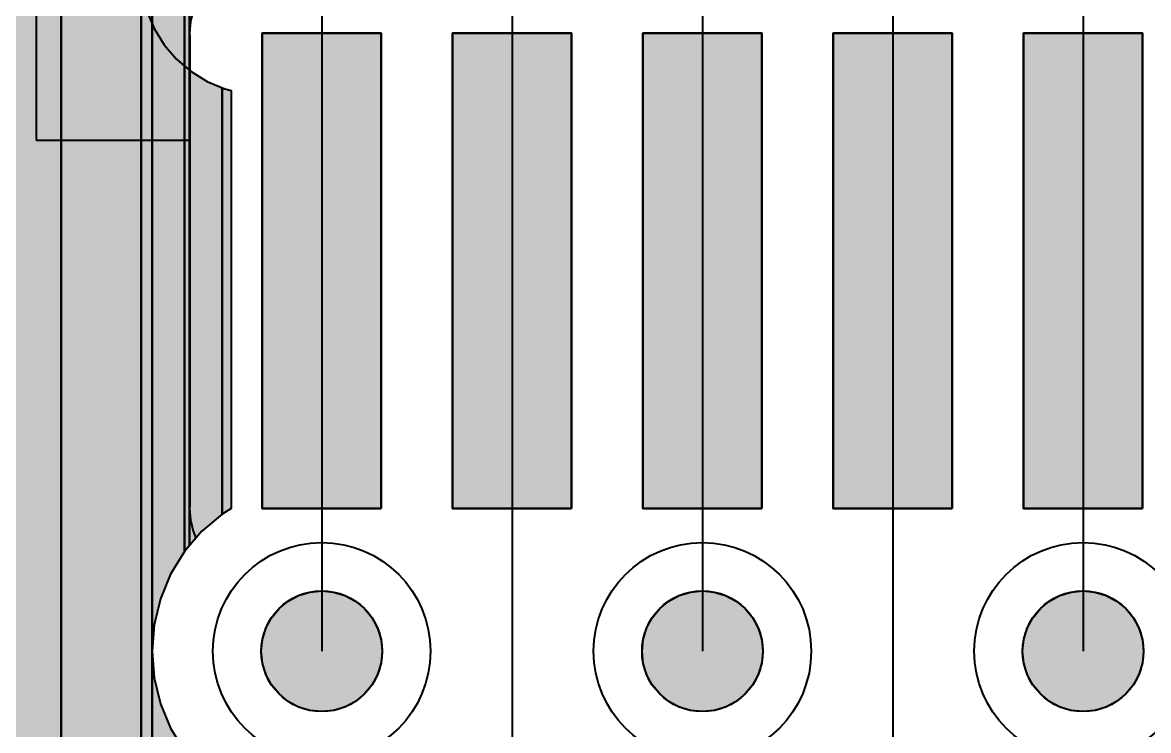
# Model space of a CAD drawing. Header units: millimetres. Extents: x 3.5 to 53, y 2.8 to 30.3.
# Drawn here: x 21.363 to 26.095, y 6.594 to 9.572 of the extents above; entities that cross this region are included whole.
import ezdxf

# ---------------------------------------------------------------- set-up
doc = ezdxf.new("R2010")
doc.units = ezdxf.units.MM
for name, color, linetype in [('bottom_copper', 7, 'Continuous'), ('bottom_silk', 7, 'Continuous'), ('drill_plated', 7, 'Continuous'), ('top_copper', 7, 'Continuous')]:
    doc.layers.add(name, color=color, linetype=linetype)

# ---------------------------------------------------------------- blocks, each defined once
blk = doc.blocks.new('Block7000')
at = {"layer": 'bottom_copper', "lineweight": 40}
for points in [[(6.5866, 0), (6.2041, 0), (6.2041, 9.0319), (6.2119, 9.041), (6.5866, 9.041), (6.5866, 0)], [(6.7229, 3.6193), (6.6644, 3.5239), (6.6215, 3.4205), (6.5954, 3.3116), (6.5866, 3.2), (6.5866, 9.041), (6.7229, 9.041), (6.7229, 3.6193)], [(6.7443, 3.6444), (6.7229, 3.6193), (6.7229, 9.041), (6.7443, 9.041), (6.7443, 3.6444)], [(6.2041, 0), (5.9845, 0), (5.9845, 8.8973), (6.0645, 8.9304), (6.1383, 8.9757), (6.2041, 9.0319), (6.2041, 0)], [(6.8703, 6.0473), (6.8338, 6.0162), (6.8027, 5.9798), (6.7776, 5.9388), (6.7592, 5.8945), (6.748, 5.8478), (6.7443, 5.8), (6.7443, 8.1), (6.748, 8.0522), (6.7592, 8.0055), (6.7776, 7.9612), (6.8026, 7.9205), (6.8338, 7.8838), (6.8703, 7.8527), (6.8703, 6.0473)], [(6.7452, 3.8119), (6.7443, 3.8), (6.7443, 5.8), (6.7452, 5.788), (6.7452, 3.8119)], [(6.7443, 3.6444), (6.7443, 3.8), (6.748, 3.7522), (6.7592, 3.7055), (6.7714, 3.6762), (6.7443, 3.6444)], [(6.7229, 0), (6.5866, 0), (6.5866, 3.2), (6.5954, 3.0884), (6.6215, 2.9795), (6.6644, 2.8761), (6.7229, 2.7807), (6.7229, 0)]]:
    blk.add_hatch(color=7, dxfattribs=at).paths.add_polyline_path(points, flags=0)
at = {"layer": 'bottom_copper', "color": 7, "lineweight": 40}
for points in [[(6.5866, 0), (6.2041, 0), (6.2041, 9.0319), (6.2119, 9.041), (6.5866, 9.041), (6.5866, 0)], [(6.7229, 3.6193), (6.6644, 3.5239), (6.6215, 3.4205), (6.5954, 3.3116), (6.5866, 3.2), (6.5866, 9.041), (6.7229, 9.041), (6.7229, 3.6193)], [(6.7443, 3.6444), (6.7229, 3.6193), (6.7229, 9.041), (6.7443, 9.041), (6.7443, 3.6444)], [(6.2041, 0), (5.9845, 0), (5.9845, 8.8973), (6.0645, 8.9304), (6.1383, 8.9757), (6.2041, 9.0319), (6.2041, 0)], [(6.8703, 6.0473), (6.8338, 6.0162), (6.8027, 5.9798), (6.7776, 5.9388), (6.7592, 5.8945), (6.748, 5.8478), (6.7443, 5.8), (6.7443, 8.1), (6.748, 8.0522), (6.7592, 8.0055), (6.7776, 7.9612), (6.8026, 7.9205), (6.8338, 7.8838), (6.8703, 7.8527), (6.8703, 6.0473)], [(6.7452, 3.8119), (6.7443, 3.8), (6.7443, 5.8), (6.7452, 5.788), (6.7452, 3.8119)], [(6.7443, 3.6444), (6.7443, 3.8), (6.748, 3.7522), (6.7592, 3.7055), (6.7714, 3.6762), (6.7443, 3.6444)], [(6.7229, 0), (6.5866, 0), (6.5866, 3.2), (6.5954, 3.0884), (6.6215, 2.9795), (6.6644, 2.8761), (6.7229, 2.7807), (6.7229, 0)]]:
    blk.add_lwpolyline(points, close=True, dxfattribs=at)
blk = doc.blocks.new('Block19332')
at = {"layer": 'top_copper', "lineweight": 40}
for points in [[(6.5404, 0), (0, 0), (0, 26), (6.5404, 26), (6.5404, 0)], [(6.5866, 0), (6.5404, 0), (6.5404, 6.05), (6.5467, 5.9703), (6.5654, 5.8925), (6.5866, 5.8414), (6.5866, 0)], [(6.7229, 3.6193), (6.6644, 3.5239), (6.6215, 3.4205), (6.5954, 3.3116), (6.5866, 3.2), (6.5866, 5.8414), (6.596, 5.8187), (6.6378, 5.7505), (6.6897, 5.6897), (6.7229, 5.6614), (6.7229, 3.6193)], [(6.8807, 3.7771), (6.7956, 3.7044), (6.7229, 3.6193), (6.7229, 5.6614), (6.7505, 5.6378), (6.8187, 5.596), (6.8807, 5.5703), (6.8807, 3.7771)], [(6.919, 3.8006), (6.8807, 3.7771), (6.8807, 5.5703), (6.8925, 5.5654), (6.919, 5.559), (6.919, 3.8006)], [(6.7229, 0), (6.5866, 0), (6.5866, 3.2), (6.5954, 3.0884), (6.6215, 2.9795), (6.6644, 2.8761), (6.7229, 2.7807), (6.7229, 0)]]:
    blk.add_hatch(color=7, dxfattribs=at).paths.add_polyline_path(points, flags=0)
at = {"layer": 'top_copper', "color": 7, "lineweight": 40}
for points in [[(6.5404, 0), (0, 0), (0, 26), (6.5404, 26), (6.5404, 0)], [(6.5866, 0), (6.5404, 0), (6.5404, 6.05), (6.5467, 5.9703), (6.5654, 5.8925), (6.5866, 5.8414), (6.5866, 0)], [(6.7229, 3.6193), (6.6644, 3.5239), (6.6215, 3.4205), (6.5954, 3.3116), (6.5866, 3.2), (6.5866, 5.8414), (6.596, 5.8187), (6.6378, 5.7505), (6.6897, 5.6897), (6.7229, 5.6614), (6.7229, 3.6193)], [(6.8807, 3.7771), (6.7956, 3.7044), (6.7229, 3.6193), (6.7229, 5.6614), (6.7505, 5.6378), (6.8187, 5.596), (6.8807, 5.5703), (6.8807, 3.7771)], [(6.919, 3.8006), (6.8807, 3.7771), (6.8807, 5.5703), (6.8925, 5.5654), (6.919, 5.559), (6.919, 3.8006)], [(6.7229, 0), (6.5866, 0), (6.5866, 3.2), (6.5954, 3.0884), (6.6215, 2.9795), (6.6644, 2.8761), (6.7229, 2.7807), (6.7229, 0)]]:
    blk.add_lwpolyline(points, close=True, dxfattribs=at)

msp = doc.modelspace()

# ---------------------------------------------------------------- hatches: boundary and pattern name
at = {"layer": 'bottom_copper', "lineweight": 40}
for points in [[(22.8703, 7.5271), (22.3703, 7.5271), (22.3703, 9.5271), (22.8703, 9.5271), (22.8703, 7.5271)], [(23.6703, 7.5271), (23.1703, 7.5271), (23.1703, 9.5271), (23.6703, 9.5271), (23.6703, 7.5271)], [(24.4703, 7.5271), (23.9703, 7.5271), (23.9703, 9.5271), (24.4703, 9.5271), (24.4703, 7.5271)], [(25.2703, 7.5271), (24.7703, 7.5271), (24.7703, 9.5271), (25.2703, 9.5271), (25.2703, 7.5271)], [(26.0703, 7.5271), (25.5703, 7.5271), (25.5703, 9.5271), (26.0703, 9.5271), (26.0703, 7.5271)], [(22.8694, 6.8775), (22.855, 6.8299), (22.8315, 6.786), (22.7999, 6.7475), (22.7614, 6.7159), (22.7175, 6.6924), (22.6699, 6.678), (22.6203, 6.6731), (22.5707, 6.678), (22.5231, 6.6924), (22.4792, 6.7159), (22.4407, 6.7475), (22.4091, 6.786), (22.3856, 6.8299), (22.3712, 6.8775), (22.3663, 6.9271), (22.3712, 6.9767), (22.3856, 7.0243), (22.4091, 7.0682), (22.4407, 7.1067), (22.4792, 7.1383), (22.5231, 7.1618), (22.5707, 7.1762), (22.6203, 7.1811), (22.6699, 7.1762), (22.7175, 7.1618), (22.7614, 7.1383), (22.7999, 7.1067), (22.8315, 7.0682), (22.855, 7.0243), (22.8694, 6.9767), (22.8743, 6.9271), (22.8694, 6.8775)], [(24.4694, 6.8775), (24.455, 6.8299), (24.4315, 6.786), (24.3999, 6.7475), (24.3614, 6.7159), (24.3175, 6.6924), (24.2699, 6.678), (24.2203, 6.6731), (24.1707, 6.678), (24.1231, 6.6924), (24.0792, 6.7159), (24.0407, 6.7475), (24.0091, 6.786), (23.9856, 6.8299), (23.9712, 6.8775), (23.9663, 6.9271), (23.9712, 6.9767), (23.9856, 7.0243), (24.0091, 7.0682), (24.0407, 7.1067), (24.0792, 7.1383), (24.1231, 7.1618), (24.1707, 7.1762), (24.2203, 7.1811), (24.2699, 7.1762), (24.3175, 7.1618), (24.3614, 7.1383), (24.3999, 7.1067), (24.4315, 7.0682), (24.455, 7.0243), (24.4694, 6.9767), (24.4743, 6.9271), (24.4694, 6.8775)], [(26.0693, 6.8775), (26.0549, 6.8299), (26.0314, 6.786), (25.9998, 6.7475), (25.9613, 6.7159), (25.9174, 6.6924), (25.8698, 6.678), (25.8202, 6.6731), (25.7706, 6.678), (25.723, 6.6924), (25.6791, 6.7159), (25.6406, 6.7475), (25.609, 6.786), (25.5855, 6.8299), (25.5711, 6.8775), (25.5662, 6.9271), (25.5711, 6.9767), (25.5855, 7.0243), (25.609, 7.0682), (25.6406, 7.1067), (25.6791, 7.1383), (25.723, 7.1618), (25.7706, 7.1762), (25.8202, 7.1811), (25.8698, 7.1762), (25.9174, 7.1618), (25.9613, 7.1383), (25.9998, 7.1067), (26.0314, 7.0682), (26.0549, 7.0243), (26.0693, 6.9767), (26.0742, 6.9271), (26.0693, 6.8775)]]:
    msp.add_hatch(color=7, dxfattribs=at).paths.add_polyline_path(points, flags=0)
at = {"layer": 'drill_plated', "lineweight": 40}
for points in [[(22.8694, 6.8775), (22.855, 6.8299), (22.8315, 6.786), (22.7999, 6.7475), (22.7614, 6.7159), (22.7175, 6.6924), (22.6699, 6.678), (22.6203, 6.6731), (22.5707, 6.678), (22.5231, 6.6924), (22.4792, 6.7159), (22.4407, 6.7475), (22.4091, 6.786), (22.3856, 6.8299), (22.3712, 6.8775), (22.3663, 6.9271), (22.3712, 6.9767), (22.3856, 7.0243), (22.4091, 7.0682), (22.4407, 7.1067), (22.4792, 7.1383), (22.5231, 7.1618), (22.5707, 7.1762), (22.6203, 7.1811), (22.6699, 7.1762), (22.7175, 7.1618), (22.7614, 7.1383), (22.7999, 7.1067), (22.8315, 7.0682), (22.855, 7.0243), (22.8694, 6.9767), (22.8743, 6.9271), (22.8694, 6.8775)], [(24.4694, 6.8775), (24.455, 6.8299), (24.4315, 6.786), (24.3999, 6.7475), (24.3614, 6.7159), (24.3175, 6.6924), (24.2699, 6.678), (24.2203, 6.6731), (24.1707, 6.678), (24.1231, 6.6924), (24.0792, 6.7159), (24.0407, 6.7475), (24.0091, 6.786), (23.9856, 6.8299), (23.9712, 6.8775), (23.9663, 6.9271), (23.9712, 6.9767), (23.9856, 7.0243), (24.0091, 7.0682), (24.0407, 7.1067), (24.0792, 7.1383), (24.1231, 7.1618), (24.1707, 7.1762), (24.2203, 7.1811), (24.2699, 7.1762), (24.3175, 7.1618), (24.3614, 7.1383), (24.3999, 7.1067), (24.4315, 7.0682), (24.455, 7.0243), (24.4694, 6.9767), (24.4743, 6.9271), (24.4694, 6.8775)], [(26.0693, 6.8775), (26.0549, 6.8299), (26.0314, 6.786), (25.9998, 6.7475), (25.9613, 6.7159), (25.9174, 6.6924), (25.8698, 6.678), (25.8202, 6.6731), (25.7706, 6.678), (25.723, 6.6924), (25.6791, 6.7159), (25.6406, 6.7475), (25.609, 6.786), (25.5855, 6.8299), (25.5711, 6.8775), (25.5662, 6.9271), (25.5711, 6.9767), (25.5855, 7.0243), (25.609, 7.0682), (25.6406, 7.1067), (25.6791, 7.1383), (25.723, 7.1618), (25.7706, 7.1762), (25.8202, 7.1811), (25.8698, 7.1762), (25.9174, 7.1618), (25.9613, 7.1383), (25.9998, 7.1067), (26.0314, 7.0682), (26.0549, 7.0243), (26.0693, 6.9767), (26.0742, 6.9271), (26.0693, 6.8775)]]:
    msp.add_hatch(color=7, dxfattribs=at).paths.add_polyline_path(points, flags=0)
at = {"layer": 'top_copper', "lineweight": 40}
for points in [[(22.8694, 6.8775), (22.855, 6.8299), (22.8315, 6.786), (22.7999, 6.7475), (22.7614, 6.7159), (22.7175, 6.6924), (22.6699, 6.678), (22.6203, 6.6731), (22.5707, 6.678), (22.5231, 6.6924), (22.4792, 6.7159), (22.4407, 6.7475), (22.4091, 6.786), (22.3856, 6.8299), (22.3712, 6.8775), (22.3663, 6.9271), (22.3712, 6.9767), (22.3856, 7.0243), (22.4091, 7.0682), (22.4407, 7.1067), (22.4792, 7.1383), (22.5231, 7.1618), (22.5707, 7.1762), (22.6203, 7.1811), (22.6699, 7.1762), (22.7175, 7.1618), (22.7614, 7.1383), (22.7999, 7.1067), (22.8315, 7.0682), (22.855, 7.0243), (22.8694, 6.9767), (22.8743, 6.9271), (22.8694, 6.8775)], [(24.4694, 6.8775), (24.455, 6.8299), (24.4315, 6.786), (24.3999, 6.7475), (24.3614, 6.7159), (24.3175, 6.6924), (24.2699, 6.678), (24.2203, 6.6731), (24.1707, 6.678), (24.1231, 6.6924), (24.0792, 6.7159), (24.0407, 6.7475), (24.0091, 6.786), (23.9856, 6.8299), (23.9712, 6.8775), (23.9663, 6.9271), (23.9712, 6.9767), (23.9856, 7.0243), (24.0091, 7.0682), (24.0407, 7.1067), (24.0792, 7.1383), (24.1231, 7.1618), (24.1707, 7.1762), (24.2203, 7.1811), (24.2699, 7.1762), (24.3175, 7.1618), (24.3614, 7.1383), (24.3999, 7.1067), (24.4315, 7.0682), (24.455, 7.0243), (24.4694, 6.9767), (24.4743, 6.9271), (24.4694, 6.8775)], [(26.0693, 6.8775), (26.0549, 6.8299), (26.0314, 6.786), (25.9998, 6.7475), (25.9613, 6.7159), (25.9174, 6.6924), (25.8698, 6.678), (25.8202, 6.6731), (25.7706, 6.678), (25.723, 6.6924), (25.6791, 6.7159), (25.6406, 6.7475), (25.609, 6.786), (25.5855, 6.8299), (25.5711, 6.8775), (25.5662, 6.9271), (25.5711, 6.9767), (25.5855, 7.0243), (25.609, 7.0682), (25.6406, 7.1067), (25.6791, 7.1383), (25.723, 7.1618), (25.7706, 7.1762), (25.8202, 7.1811), (25.8698, 7.1762), (25.9174, 7.1618), (25.9613, 7.1383), (25.9998, 7.1067), (26.0314, 7.0682), (26.0549, 7.0243), (26.0693, 6.9767), (26.0742, 6.9271), (26.0693, 6.8775)]]:
    msp.add_hatch(color=7, dxfattribs=at).paths.add_polyline_path(points, flags=0)

# ---------------------------------------------------------------- linework, layer by layer
at = {"layer": 'bottom_copper', "color": 7, "lineweight": 40}
for p, q in [((22.0683, 9.5749), (22.0646, 9.5271)), ((22.0646, 9.5271), (22.0655, 9.5151)), ((22.0655, 9.5151), (22.0655, 7.539)), ((22.8703, 9.5271), (22.3703, 9.5271)), ((22.3703, 9.5271), (22.3703, 7.5271)), ((22.8703, 7.5271), (22.8703, 9.5271)), ((23.6703, 9.5271), (23.1703, 9.5271)), ((23.1703, 9.5271), (23.1703, 7.5271)), ((23.6703, 7.5271), (23.6703, 9.5271)), ((24.4703, 9.5271), (23.9703, 9.5271)), ((23.9703, 9.5271), (23.9703, 7.5271)), ((24.4703, 7.5271), (24.4703, 9.5271)), ((25.2703, 9.5271), (24.7703, 9.5271)), ((24.7703, 9.5271), (24.7703, 7.5271)), ((25.2703, 7.5271), (25.2703, 9.5271)), ((26.0703, 9.5271), (25.5703, 9.5271)), ((25.5703, 9.5271), (25.5703, 7.5271)), ((26.0703, 7.5271), (26.0703, 9.5271)), ((22.6203, 8.527), (22.6203, 6.9271)), ((23.4203, 8.527), (23.4203, 6.1271)), ((24.2203, 8.527), (24.2203, 6.9271)), ((25.0203, 8.527), (25.0203, 6.1271)), ((25.8202, 8.527), (25.8202, 6.9271)), ((22.0655, 7.539), (22.0646, 7.5271)), ((22.0646, 7.5271), (22.0683, 7.4793)), ((22.3703, 7.5271), (22.8703, 7.5271)), ((23.1703, 7.5271), (23.6703, 7.5271)), ((23.9703, 7.5271), (24.4703, 7.5271)), ((24.7703, 7.5271), (25.2703, 7.5271)), ((25.5703, 7.5271), (26.0703, 7.5271)), ((22.0683, 7.4793), (22.0795, 7.4326)), ((22.0795, 7.4326), (22.0917, 7.4033)), ((22.0917, 7.4033), (22.0432, 7.3464)), ((22.0432, 7.3464), (21.9847, 7.251)), ((21.9847, 7.251), (21.9418, 7.1476)), ((21.9418, 7.1476), (21.9157, 7.0387)), ((21.9157, 7.0387), (21.9069, 6.9271)), ((21.9069, 6.9271), (21.9157, 6.8155)), ((21.9157, 6.8155), (21.9418, 6.7066)), ((21.9418, 6.7066), (21.9847, 6.6032)), ((21.9847, 6.6032), (22.0432, 6.5078))]:
    msp.add_line(p, q, dxfattribs=at)
for points in [[(22.8703, 7.5271), (22.3703, 7.5271), (22.3703, 9.5271), (22.8703, 9.5271), (22.8703, 7.5271)], [(23.6703, 7.5271), (23.1703, 7.5271), (23.1703, 9.5271), (23.6703, 9.5271), (23.6703, 7.5271)], [(24.4703, 7.5271), (23.9703, 7.5271), (23.9703, 9.5271), (24.4703, 9.5271), (24.4703, 7.5271)], [(25.2703, 7.5271), (24.7703, 7.5271), (24.7703, 9.5271), (25.2703, 9.5271), (25.2703, 7.5271)], [(26.0703, 7.5271), (25.5703, 7.5271), (25.5703, 9.5271), (26.0703, 9.5271), (26.0703, 7.5271)], [(22.8694, 6.8775), (22.855, 6.8299), (22.8315, 6.786), (22.7999, 6.7475), (22.7614, 6.7159), (22.7175, 6.6924), (22.6699, 6.678), (22.6203, 6.6731), (22.5707, 6.678), (22.5231, 6.6924), (22.4792, 6.7159), (22.4407, 6.7475), (22.4091, 6.786), (22.3856, 6.8299), (22.3712, 6.8775), (22.3663, 6.9271), (22.3712, 6.9767), (22.3856, 7.0243), (22.4091, 7.0682), (22.4407, 7.1067), (22.4792, 7.1383), (22.5231, 7.1618), (22.5707, 7.1762), (22.6203, 7.1811), (22.6699, 7.1762), (22.7175, 7.1618), (22.7614, 7.1383), (22.7999, 7.1067), (22.8315, 7.0682), (22.855, 7.0243), (22.8694, 6.9767), (22.8743, 6.9271), (22.8694, 6.8775)], [(24.4694, 6.8775), (24.455, 6.8299), (24.4315, 6.786), (24.3999, 6.7475), (24.3614, 6.7159), (24.3175, 6.6924), (24.2699, 6.678), (24.2203, 6.6731), (24.1707, 6.678), (24.1231, 6.6924), (24.0792, 6.7159), (24.0407, 6.7475), (24.0091, 6.786), (23.9856, 6.8299), (23.9712, 6.8775), (23.9663, 6.9271), (23.9712, 6.9767), (23.9856, 7.0243), (24.0091, 7.0682), (24.0407, 7.1067), (24.0792, 7.1383), (24.1231, 7.1618), (24.1707, 7.1762), (24.2203, 7.1811), (24.2699, 7.1762), (24.3175, 7.1618), (24.3614, 7.1383), (24.3999, 7.1067), (24.4315, 7.0682), (24.455, 7.0243), (24.4694, 6.9767), (24.4743, 6.9271), (24.4694, 6.8775)], [(26.0693, 6.8775), (26.0549, 6.8299), (26.0314, 6.786), (25.9998, 6.7475), (25.9613, 6.7159), (25.9174, 6.6924), (25.8698, 6.678), (25.8202, 6.6731), (25.7706, 6.678), (25.723, 6.6924), (25.6791, 6.7159), (25.6406, 6.7475), (25.609, 6.786), (25.5855, 6.8299), (25.5711, 6.8775), (25.5662, 6.9271), (25.5711, 6.9767), (25.5855, 7.0243), (25.609, 7.0682), (25.6406, 7.1067), (25.6791, 7.1383), (25.723, 7.1618), (25.7706, 7.1762), (25.8202, 7.1811), (25.8698, 7.1762), (25.9174, 7.1618), (25.9613, 7.1383), (25.9998, 7.1067), (26.0314, 7.0682), (26.0549, 7.0243), (26.0693, 6.9767), (26.0742, 6.9271), (26.0693, 6.8775)]]:
    msp.add_lwpolyline(points, close=True, dxfattribs=at)
for centre, major_axis in [((22.6203, 6.9271), (0.4572, 0)), ((24.2203, 6.9271), (0.4572, 0)), ((25.8202, 6.9271), (0.4572, 0)), ((22.6203, 6.9271), (0.254, 0)), ((24.2203, 6.9271), (0.254, 0)), ((25.8202, 6.9271), (0.254, 0))]:
    msp.add_ellipse(centre, major_axis=major_axis, ratio=1, dxfattribs=at)
at = {"layer": 'bottom_silk', "color": 7, "lineweight": 40}
for p, q in [((21.4203, 12.2771), (21.4203, 9.0771)), ((21.4203, 9.0771), (22.0703, 9.0771))]:
    msp.add_line(p, q, dxfattribs=at)
at = {"layer": 'drill_plated', "color": 7, "lineweight": 40}
for points in [[(22.8694, 6.8775), (22.855, 6.8299), (22.8315, 6.786), (22.7999, 6.7475), (22.7614, 6.7159), (22.7175, 6.6924), (22.6699, 6.678), (22.6203, 6.6731), (22.5707, 6.678), (22.5231, 6.6924), (22.4792, 6.7159), (22.4407, 6.7475), (22.4091, 6.786), (22.3856, 6.8299), (22.3712, 6.8775), (22.3663, 6.9271), (22.3712, 6.9767), (22.3856, 7.0243), (22.4091, 7.0682), (22.4407, 7.1067), (22.4792, 7.1383), (22.5231, 7.1618), (22.5707, 7.1762), (22.6203, 7.1811), (22.6699, 7.1762), (22.7175, 7.1618), (22.7614, 7.1383), (22.7999, 7.1067), (22.8315, 7.0682), (22.855, 7.0243), (22.8694, 6.9767), (22.8743, 6.9271), (22.8694, 6.8775)], [(24.4694, 6.8775), (24.455, 6.8299), (24.4315, 6.786), (24.3999, 6.7475), (24.3614, 6.7159), (24.3175, 6.6924), (24.2699, 6.678), (24.2203, 6.6731), (24.1707, 6.678), (24.1231, 6.6924), (24.0792, 6.7159), (24.0407, 6.7475), (24.0091, 6.786), (23.9856, 6.8299), (23.9712, 6.8775), (23.9663, 6.9271), (23.9712, 6.9767), (23.9856, 7.0243), (24.0091, 7.0682), (24.0407, 7.1067), (24.0792, 7.1383), (24.1231, 7.1618), (24.1707, 7.1762), (24.2203, 7.1811), (24.2699, 7.1762), (24.3175, 7.1618), (24.3614, 7.1383), (24.3999, 7.1067), (24.4315, 7.0682), (24.455, 7.0243), (24.4694, 6.9767), (24.4743, 6.9271), (24.4694, 6.8775)], [(26.0693, 6.8775), (26.0549, 6.8299), (26.0314, 6.786), (25.9998, 6.7475), (25.9613, 6.7159), (25.9174, 6.6924), (25.8698, 6.678), (25.8202, 6.6731), (25.7706, 6.678), (25.723, 6.6924), (25.6791, 6.7159), (25.6406, 6.7475), (25.609, 6.786), (25.5855, 6.8299), (25.5711, 6.8775), (25.5662, 6.9271), (25.5711, 6.9767), (25.5855, 7.0243), (25.609, 7.0682), (25.6406, 7.1067), (25.6791, 7.1383), (25.723, 7.1618), (25.7706, 7.1762), (25.8202, 7.1811), (25.8698, 7.1762), (25.9174, 7.1618), (25.9613, 7.1383), (25.9998, 7.1067), (26.0314, 7.0682), (26.0549, 7.0243), (26.0693, 6.9767), (26.0742, 6.9271), (26.0693, 6.8775)]]:
    msp.add_lwpolyline(points, close=True, dxfattribs=at)
for centre in [(22.6203, 6.9271), (24.2203, 6.9271), (25.8202, 6.9271)]:
    msp.add_ellipse(centre, major_axis=(0.254, 0), ratio=1, dxfattribs=at)
at = {"layer": 'top_copper', "color": 7, "lineweight": 40}
for p, q in [((22.6203, 10.5771), (22.6203, 6.9271)), ((23.4203, 10.5771), (23.4203, 6.1271)), ((24.2203, 10.5771), (24.2203, 6.9271)), ((25.0203, 10.5771), (25.0203, 6.1271)), ((25.8202, 10.5771), (25.8202, 6.9271)), ((21.8857, 9.6196), (21.9163, 9.5458)), ((21.9163, 9.5458), (21.9581, 9.4776)), ((21.9581, 9.4776), (22.01, 9.4168)), ((22.01, 9.4168), (22.0708, 9.3649)), ((22.0708, 9.3649), (22.139, 9.3231)), ((22.139, 9.3231), (22.2128, 9.2925)), ((22.2128, 9.2925), (22.2393, 9.2861)), ((22.2393, 9.2861), (22.2393, 7.5277)), ((22.2393, 7.5277), (22.201, 7.5042)), ((22.201, 7.5042), (22.1159, 7.4315)), ((22.1159, 7.4315), (22.0432, 7.3464)), ((22.0432, 7.3464), (21.9847, 7.251)), ((21.9847, 7.251), (21.9418, 7.1476)), ((21.9418, 7.1476), (21.9157, 7.0387)), ((21.9157, 7.0387), (21.9069, 6.9271)), ((21.9069, 6.9271), (21.9157, 6.8155)), ((21.9157, 6.8155), (21.9418, 6.7066)), ((21.9418, 6.7066), (21.9847, 6.6032)), ((21.9847, 6.6032), (22.0432, 6.5078))]:
    msp.add_line(p, q, dxfattribs=at)
for points in [[(22.8694, 6.8775), (22.855, 6.8299), (22.8315, 6.786), (22.7999, 6.7475), (22.7614, 6.7159), (22.7175, 6.6924), (22.6699, 6.678), (22.6203, 6.6731), (22.5707, 6.678), (22.5231, 6.6924), (22.4792, 6.7159), (22.4407, 6.7475), (22.4091, 6.786), (22.3856, 6.8299), (22.3712, 6.8775), (22.3663, 6.9271), (22.3712, 6.9767), (22.3856, 7.0243), (22.4091, 7.0682), (22.4407, 7.1067), (22.4792, 7.1383), (22.5231, 7.1618), (22.5707, 7.1762), (22.6203, 7.1811), (22.6699, 7.1762), (22.7175, 7.1618), (22.7614, 7.1383), (22.7999, 7.1067), (22.8315, 7.0682), (22.855, 7.0243), (22.8694, 6.9767), (22.8743, 6.9271), (22.8694, 6.8775)], [(24.4694, 6.8775), (24.455, 6.8299), (24.4315, 6.786), (24.3999, 6.7475), (24.3614, 6.7159), (24.3175, 6.6924), (24.2699, 6.678), (24.2203, 6.6731), (24.1707, 6.678), (24.1231, 6.6924), (24.0792, 6.7159), (24.0407, 6.7475), (24.0091, 6.786), (23.9856, 6.8299), (23.9712, 6.8775), (23.9663, 6.9271), (23.9712, 6.9767), (23.9856, 7.0243), (24.0091, 7.0682), (24.0407, 7.1067), (24.0792, 7.1383), (24.1231, 7.1618), (24.1707, 7.1762), (24.2203, 7.1811), (24.2699, 7.1762), (24.3175, 7.1618), (24.3614, 7.1383), (24.3999, 7.1067), (24.4315, 7.0682), (24.455, 7.0243), (24.4694, 6.9767), (24.4743, 6.9271), (24.4694, 6.8775)], [(26.0693, 6.8775), (26.0549, 6.8299), (26.0314, 6.786), (25.9998, 6.7475), (25.9613, 6.7159), (25.9174, 6.6924), (25.8698, 6.678), (25.8202, 6.6731), (25.7706, 6.678), (25.723, 6.6924), (25.6791, 6.7159), (25.6406, 6.7475), (25.609, 6.786), (25.5855, 6.8299), (25.5711, 6.8775), (25.5662, 6.9271), (25.5711, 6.9767), (25.5855, 7.0243), (25.609, 7.0682), (25.6406, 7.1067), (25.6791, 7.1383), (25.723, 7.1618), (25.7706, 7.1762), (25.8202, 7.1811), (25.8698, 7.1762), (25.9174, 7.1618), (25.9613, 7.1383), (25.9998, 7.1067), (26.0314, 7.0682), (26.0549, 7.0243), (26.0693, 6.9767), (26.0742, 6.9271), (26.0693, 6.8775)]]:
    msp.add_lwpolyline(points, close=True, dxfattribs=at)
for centre, major_axis in [((22.6203, 6.9271), (0.4572, 0)), ((24.2203, 6.9271), (0.4572, 0)), ((25.8202, 6.9271), (0.4572, 0)), ((22.6203, 6.9271), (0.254, 0)), ((24.2203, 6.9271), (0.254, 0)), ((25.8202, 6.9271), (0.254, 0))]:
    msp.add_ellipse(centre, major_axis=major_axis, ratio=1, dxfattribs=at)

# ---------------------------------------------------------------- block references
at = {"layer": 'bottom_copper'}
msp.add_blockref('Block7000', (15.3203, 3.7271), dxfattribs=at)
at = {"layer": 'top_copper'}
msp.add_blockref('Block19332', (15.3203, 3.7271), dxfattribs=at)

doc.saveas('drawing.dxf')
